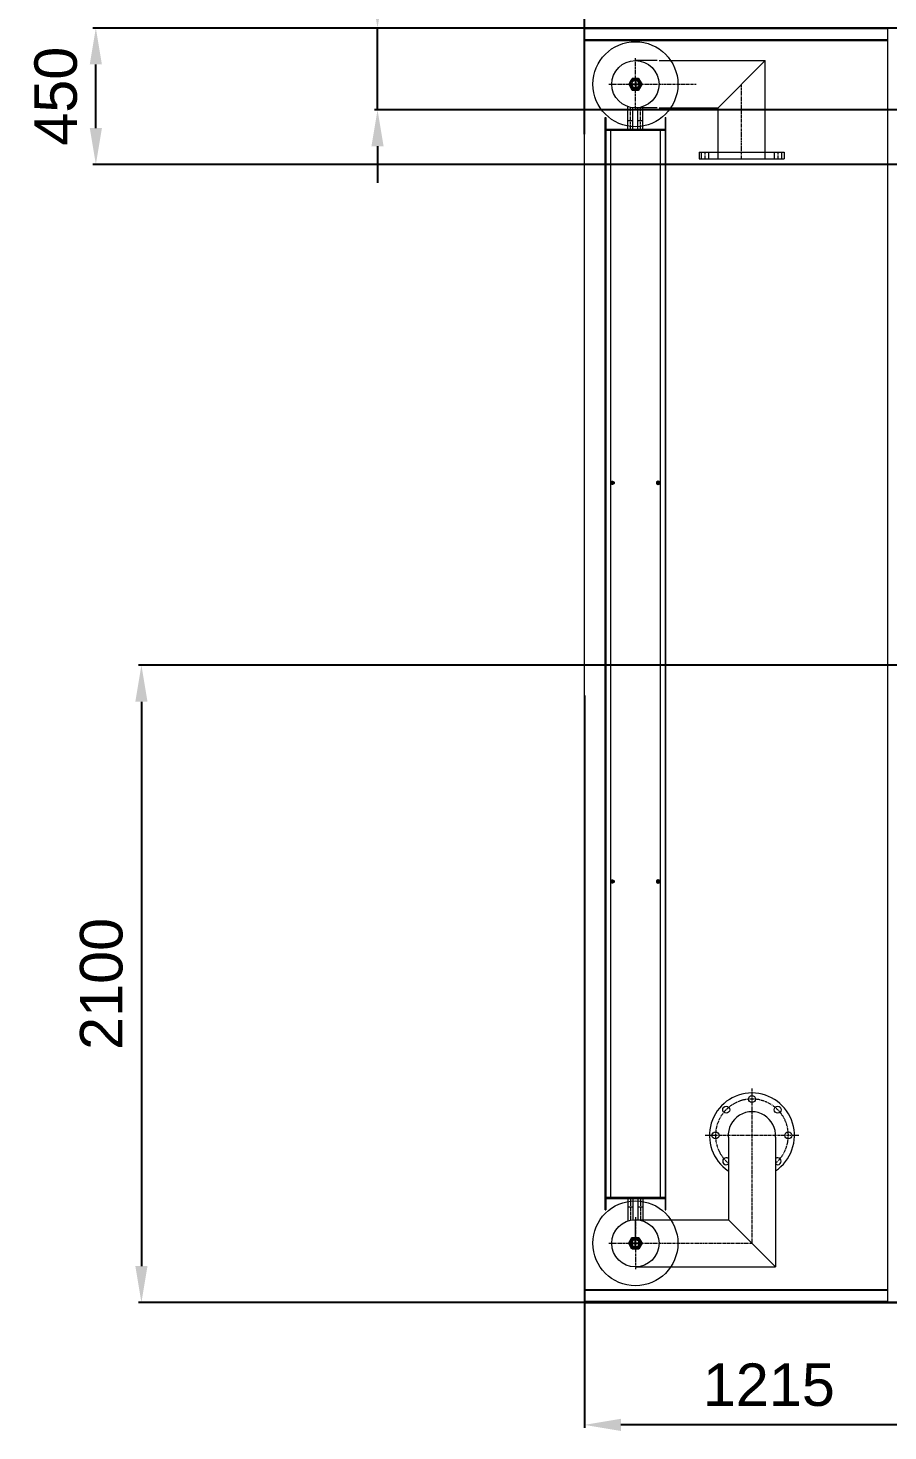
# Model space of a CAD drawing. Header units: millimetres. Extents: x -17070 to 52290, y -291348 to 40308.
# Drawn here: x 29337 to 32170, y 32379 to 37002 of the extents above; entities that cross this region are included whole.
import ezdxf

# ---------------------------------------------------------------- set-up
doc = ezdxf.new("R2010")
doc.units = ezdxf.units.MM
doc.linetypes.add('CENTER', pattern=[2, 1.25, -0.25, 0.25, -0.25])
doc.linetypes.add('HIDDEN', pattern=[0.375, 0.25, -0.125])
doc.styles.get("Standard").update_dxf_attribs({"font": 'arial.ttf'})
doc.dimstyles.new('1.40', dxfattribs={"dimscale": 20, "dimtxt": 1.5, "dimasz": 1, "dimexe": 0.5, "dimexo": 0.5, "dimgap": 0.5, "dimtad": 1, "dimdec": 0, "dimzin": 0, "dimdsep": 46, "dimtxsty": 'Standard', "dimcen": 0, "dimclrd": 2, "dimclre": 2, "dimclrt": 3, "dimadec": 0, "dimazin": 0, "dimtfac": 1, "dimtdec": 0, "dimtmove": 0, "dimatfit": 0, "dimfxl": 1, "dimtolj": 1, "dimtzin": 0, "dimlwd": -1, "dimlwe": -1, "dimarcsym": 0})

# ---------------------------------------------------------------- blocks, each defined once
blk = doc.blocks.new('*D580')
at = {"color": 2, "transparency": 16777216}
for p, q in [((31170, 34802), (31170, 32388.6)), ((32385.2, 34802), (32385.2, 32388.6)), ((32265.2, 32398.6), (31290, 32398.6))]:
    blk.add_line(p, q, dxfattribs=at)
for points in [[(31290, 32418.6), (31290, 32378.6), (31170, 32398.6)], [(32265.2, 32418.6), (32265.2, 32378.6), (32385.2, 32398.6)]]:
    blk.add_solid(points, dxfattribs=at)
at = {"layer": 'Defpoints', "color": 0, "transparency": 16777216}
for p in [(31170, 34902), (32385.2, 34902), (31170, 32398.6)]:
    blk.add_point(p, dxfattribs=at)
at = {"color": 3, "lineweight": 20, "transparency": 16777216, "insert": (31777.6, 32530.1), "char_height": 140, "attachment_point": 5}
blk.add_mtext('\\A1;1215', dxfattribs=at)
blk = doc.blocks.new('*D581')
at = {"color": 2, "transparency": 16777216}
for p, q in [((32285.2, 34902), (29700.3, 34902)), ((29710.3, 34782), (29710.3, 32922)), ((32285.2, 32802), (29700.3, 32802))]:
    blk.add_line(p, q, dxfattribs=at)
for points in [[(29690.3, 34782), (29730.3, 34782), (29710.3, 34902)], [(29690.3, 32922), (29730.3, 32922), (29710.3, 32802)]]:
    blk.add_solid(points, dxfattribs=at)
at = {"layer": 'Defpoints', "color": 0, "transparency": 16777216}
for p in [(32385.2, 34902), (29710.3, 32802), (32385.2, 32802)]:
    blk.add_point(p, dxfattribs=at)
at = {"color": 3, "lineweight": 20, "transparency": 16777216, "insert": (29578.8, 33852), "char_height": 140, "attachment_point": 5, "rotation": 90}
blk.add_mtext('\\A1;2100', dxfattribs=at)
blk = doc.blocks.new('*D582')
at = {"color": 2, "transparency": 16777216}
for p, q in [((31170, 36832.5), (31170, 37358.1)), ((32315.2, 36832.5), (32315.2, 37358.1)), ((32195.2, 37348.1), (31290, 37348.1))]:
    blk.add_line(p, q, dxfattribs=at)
for points in [[(31290, 37368.1), (31290, 37328.1), (31170, 37348.1)], [(32195.2, 37368.1), (32195.2, 37328.1), (32315.2, 37348.1)]]:
    blk.add_solid(points, dxfattribs=at)
at = {"layer": 'Defpoints', "color": 0, "transparency": 16777216}
for p in [(31170, 37348.1), (31170, 36732.5), (32315.2, 36732.5)]:
    blk.add_point(p, dxfattribs=at)
at = {"color": 3, "lineweight": 20, "transparency": 16777216, "insert": (31742.6, 37479.5), "char_height": 140, "attachment_point": 5}
blk.add_mtext('\\A1;1145', dxfattribs=at)
blk = doc.blocks.new('*D583')
at = {"color": 2, "transparency": 16777216}
for p, q in [((31170, 36652.5), (31170, 37879.3)), ((32395.2, 37869.3), (31290, 37869.3)), ((32515.2, 36652.5), (32515.2, 37879.3))]:
    blk.add_line(p, q, dxfattribs=at)
for points in [[(31290, 37889.3), (31290, 37849.3), (31170, 37869.3)], [(32395.2, 37889.3), (32395.2, 37849.3), (32515.2, 37869.3)]]:
    blk.add_solid(points, dxfattribs=at)
at = {"layer": 'Defpoints', "color": 0, "transparency": 16777216}
for p in [(31170, 37869.3), (31170, 36552.5), (32515.2, 36552.5)]:
    blk.add_point(p, dxfattribs=at)
at = {"color": 3, "lineweight": 20, "transparency": 16777216, "insert": (31842.6, 38000.8), "char_height": 140, "attachment_point": 5}
blk.add_mtext('\\A1;1345', dxfattribs=at)
blk = doc.blocks.new('*D584')
at = {"color": 2, "transparency": 16777216}
for p, q in [((30488.2, 37122), (30488.2, 37673.3)), ((32215.2, 37002), (30478.2, 37002)), ((30488.2, 36732.5), (30488.2, 37002)), ((32215.2, 36732.5), (30478.2, 36732.5)), ((30488.2, 36612.5), (30488.2, 36492.5))]:
    blk.add_line(p, q, dxfattribs=at)
for points in [[(30468.2, 37122), (30508.2, 37122), (30488.2, 37002)], [(30468.2, 36612.5), (30508.2, 36612.5), (30488.2, 36732.5)]]:
    blk.add_solid(points, dxfattribs=at)
at = {"layer": 'Defpoints', "color": 0, "transparency": 16777216}
for p in [(30488.2, 37002), (32315.2, 37002), (32315.2, 36732.5)]:
    blk.add_point(p, dxfattribs=at)
at = {"color": 3, "lineweight": 20, "transparency": 16777216, "insert": (30356.8, 37457.7), "char_height": 140, "attachment_point": 5, "rotation": 90}
blk.add_mtext('\\A1;270', dxfattribs=at)
blk = doc.blocks.new('*D585')
at = {"color": 2, "transparency": 16777216}
for p, q in [((32215.2, 37002), (29550.1, 37002)), ((29560.1, 36672.5), (29560.1, 36882)), ((32215.2, 36552.5), (29550.1, 36552.5))]:
    blk.add_line(p, q, dxfattribs=at)
for points in [[(29540.1, 36882), (29580.1, 36882), (29560.1, 37002)], [(29540.1, 36672.5), (29580.1, 36672.5), (29560.1, 36552.5)]]:
    blk.add_solid(points, dxfattribs=at)
at = {"layer": 'Defpoints', "color": 0, "transparency": 16777216}
for p in [(29560.1, 37002), (32315.2, 37002), (32315.2, 36552.5)]:
    blk.add_point(p, dxfattribs=at)
at = {"color": 3, "lineweight": 20, "transparency": 16777216, "insert": (29428.6, 36777.3), "char_height": 140, "attachment_point": 5, "rotation": 90}
blk.add_mtext('\\A1;450', dxfattribs=at)
blk = doc.blocks.new('A$C019E714B')
at = {"color": 1, "linetype": 'CENTER', "ltscale": 0.5}
for p, q in [((0, 20.8), (36, 20.8)), ((18, 0), (18, 41.6))]:
    blk.add_line(p, q, dxfattribs=at)
at = {"ltscale": 0.5}
blk.add_lwpolyline([(0, 10.4), (18, 0), (36, 10.4), (36, 31.2), (18, 41.6), (0, 31.2)], close=True, dxfattribs=at)
for radius in [18, 13]:
    blk.add_circle((18, 20.8), radius, dxfattribs=at)
blk = doc.blocks.new('4')
at = {"lineweight": 20}
for p, q in [((31170, 32802), (31170, 37002)), ((32170, 37002), (31170, 37002)), ((32170, 36999), (31170, 36999)), ((32170, 32802), (32170, 37002)), ((32170, 36963), (31170, 36963)), ((32170, 36960), (31170, 36960)), ((31799.7, 33346.8), (31799.7, 32919.3)), ((31799.7, 32919.3), (31644.2, 33074.8)), ((32170, 32844), (31170, 32844)), ((32170, 32841), (31170, 32841)), ((32170, 32805), (31170, 32805)), ((32170, 32802), (31170, 32802))]:
    blk.add_line(p, q, dxfattribs=at)
at = {"color": 1, "linetype": 'CENTER', "lineweight": 20, "ltscale": 7.5}
for p, q in [((31338, 36731.3), (31338, 36902.8)), ((31250.1, 36817), (31538, 36817)), ((31688, 36571), (31688, 36817)), ((31321.5, 36669), (31321.5, 36741)), ((31354.5, 36669), (31354.5, 36741)), ((31568, 36571), (31568, 36593)), ((31808, 36571), (31808, 36593)), ((31263, 35508.7), (31263, 35498.1)), ((31413, 35508.7), (31413, 35498.1)), ((31268.3, 35503.4), (31257.7, 35503.4)), ((31407.7, 35503.4), (31418.3, 35503.4)), ((31268.3, 34189.7), (31257.7, 34189.7)), ((31263, 34195), (31263, 34184.4)), ((31407.7, 34189.7), (31418.3, 34189.7)), ((31413, 34195), (31413, 34184.4)), ((31721.9, 33506.7), (31721.9, 32997)), ((31876.2, 33352.5), (31567.7, 33352.5)), ((31321.5, 33145), (31321.5, 33073.1)), ((31354.5, 33145), (31354.5, 33073.1)), ((31338, 33082.8), (31338, 32911.3)), ((31250.1, 32997), (31722, 32997))]:
    blk.add_line(p, q, dxfattribs=at)
at = {"lineweight": 20, "ltscale": 7.5}
for p, q in [((31342, 36895), (31338, 36894.8)), ((31409.4, 36895), (31338, 36895)), ((31415.8, 36894.8), (31765.8, 36894.8)), ((31765.8, 36894.8), (31610.2, 36739.3)), ((31765.8, 36571), (31765.8, 36894.8)), ((31313.5, 36669), (31313.5, 36743.2)), ((31329.5, 36669), (31329.5, 36739.7)), ((31342, 36739), (31338, 36739.3)), ((31409.4, 36739), (31338, 36739)), ((31346.5, 36669), (31346.5, 36739.7)), ((31362.5, 36669), (31362.5, 36743.2)), ((31415.8, 36739.3), (31610.2, 36739.3)), ((31610.2, 36571), (31610.2, 36739.3)), ((31238, 36707), (31240, 36707)), ((31238, 33107), (31238, 36707)), ((31238, 36667), (31438, 36667)), ((31238, 36665), (31438, 36665)), ((31240, 36707), (31240, 36669)), ((31240, 36669), (31436, 36669)), ((31256, 36665), (31256, 33145)), ((31313.5, 36697), (31329.5, 36697)), ((31346.5, 36697), (31362.5, 36697)), ((31420, 36665), (31420, 33145)), ((31436, 36707), (31438, 36707)), ((31436, 36707), (31436, 36669)), ((31438, 33107), (31438, 36707)), ((31548, 36593), (31828, 36593)), ((31548, 36593), (31548, 36571)), ((31556, 36571), (31556, 36593)), ((31580, 36571), (31580, 36593)), ((31796, 36571), (31796, 36593)), ((31820, 36571), (31820, 36593)), ((31828, 36593), (31828, 36571)), ((31548, 36571), (31828, 36571)), ((31644.2, 33346.8), (31644.2, 33074.8)), ((31238, 33149), (31438, 33149)), ((31238, 33147), (31438, 33147)), ((31238, 33107), (31240, 33107)), ((31240, 33145), (31436, 33145)), ((31240, 33145), (31240, 33107)), ((31313.5, 33145), (31313.5, 33070.9)), ((31313.5, 33117), (31329.5, 33117)), ((31329.5, 33145), (31329.5, 33074.4)), ((31346.5, 33145), (31346.5, 33074.4)), ((31346.5, 33117), (31362.5, 33117)), ((31362.5, 33145), (31362.5, 33070.9)), ((31436, 33145), (31436, 33107)), ((31436, 33107), (31438, 33107)), ((31338, 32997), (31338, 33077)), ((31338, 33074.8), (31644.2, 33074.8)), ((31342, 32995), (31338, 32994.8)), ((31345.2, 32995), (31342, 32995)), ((31338, 32919.3), (31799.7, 32919.3))]:
    blk.add_line(p, q, dxfattribs=at)
at = {"color": 6, "linetype": 'HIDDEN', "lineweight": 20, "ltscale": 7.5}
for p, q in [((31240, 36665), (31240, 33145)), ((31436, 36665), (31436, 33145))]:
    blk.add_line(p, q, dxfattribs=at)
at = {"ltscale": 500}
blk.add_line((31170, 32802), (37569.9, 32802), dxfattribs=at)
at = {"ltscale": 7.5}
for points in [[(31259.1, 35505.6), (31263, 35507.9), (31266.9, 35505.6), (31266.9, 35501.1), (31263, 35498.9), (31259.1, 35501.1)], [(31416.9, 35505.6), (31413, 35507.9), (31409.1, 35505.6), (31409.1, 35501.1), (31413, 35498.9), (31416.9, 35501.1)], [(31259.1, 34192), (31263, 34194.2), (31266.9, 34192), (31266.9, 34187.5), (31263, 34185.2), (31259.1, 34187.5)], [(31416.9, 34192), (31413, 34194.2), (31409.1, 34192), (31409.1, 34187.5), (31413, 34185.2), (31416.9, 34187.5)]]:
    blk.add_lwpolyline(points, close=True, dxfattribs=at)
at = {"lineweight": 20, "ltscale": 7.5}
for centre, radius in [((31338, 36817), 140), ((31338, 36817), 77.8), ((31263, 35503.4), 4.61), ((31413, 35503.4), 4.61), ((31263, 34189.7), 4.61), ((31413, 34189.7), 4.61), ((31338, 32997), 140), ((31338, 32997), 77.8)]:
    blk.add_circle(centre, radius, dxfattribs=at)
at = {"color": 0, "lineweight": 20, "ltscale": 7.5}
for centre in [(31721.9, 33472.5), (31637.1, 33437.3), (31806.8, 33437.3), (31601.9, 33352.5), (31841.9, 33352.5)]:
    blk.add_circle(centre, 11.5, dxfattribs=at)
for centre, radius, start, end in [((31721.9, 33352.5), 140, 303.755, 236.245), ((31721.9, 33352.5), 78, 355.7947, 184.2053), ((31637.1, 33267.6), 11.5, 52.1093, 307.8907), ((31806.8, 33267.6), 11.5, 232.1093, 127.8907)]:
    blk.add_arc(centre, radius, start, end, dxfattribs=at)
at = {"color": 1, "linetype": 'CENTER', "lineweight": 20, "ltscale": 7.5}
blk.add_arc((31721.9, 33352.5), 120, 310.4098, 229.5902, dxfattribs=at)
at = {"lineweight": 20, "ltscale": 7.5, "rotation": 270}
blk.add_blockref('A$C019E714B', (31317.2, 36835), dxfattribs=at)
at = {"lineweight": 20, "ltscale": 7.5, "xscale": -1, "rotation": 270}
blk.add_blockref('A$C019E714B', (31317.2, 32979), dxfattribs=at)

msp = doc.modelspace()

# ---------------------------------------------------------------- linework, layer by layer
at = {"lineweight": 20}
msp.add_line((30473, 32802), (30470, 32802), dxfattribs=at)

# ---------------------------------------------------------------- block references
msp.add_blockref('4', (0, 0))

# ---------------------------------------------------------------- dimensions: what is measured, and where the dimension line sits
for base, p1, p2, picture, middle in [((31170, 37869.3), (32515.2, 36552.5), (31170, 36552.5), '*D583', (31842.6, 38000.8)), ((31170, 37348.1), (32315.2, 36732.5), (31170, 36732.5), '*D582', (31742.6, 37479.5)), ((31170, 32398.6), (32385.2, 34902), (31170, 34902), '*D580', (31777.6, 32530.1))]:
    dim = msp.add_linear_dim(base=base, p1=p1, p2=p2, dimstyle='1.40', override={"dimtxt": 7, "dimasz": 6, "dimexo": 5, "dimgap": 3}, dxfattribs=at)
    dim.commit()
    dim.dimension.update_dxf_attribs({"geometry": picture, "text_midpoint": middle})
for base, p1, p2, picture, middle in [((30488.2364, 37002.0493), (32315.2449, 36732.5383), (32315.2449, 37002.0493), '*D584', (30356.7562, 37457.6632)), ((29560.1288, 37002.0493), (32315.2449, 36552.5383), (32315.2449, 37002.0493), '*D585', (29428.6486, 36777.2938)), ((29710.3, 32802), (32385.2, 34902), (32385.2, 32802), '*D581', (29578.8, 33852))]:
    dim = msp.add_linear_dim(base=base, p1=p1, p2=p2, angle=90, dimstyle='1.40', override={"dimtxt": 7, "dimasz": 6, "dimexo": 5, "dimgap": 3}, dxfattribs=at)
    dim.commit()
    dim.dimension.update_dxf_attribs({"geometry": picture, "text_midpoint": middle})

doc.saveas('drawing.dxf')
